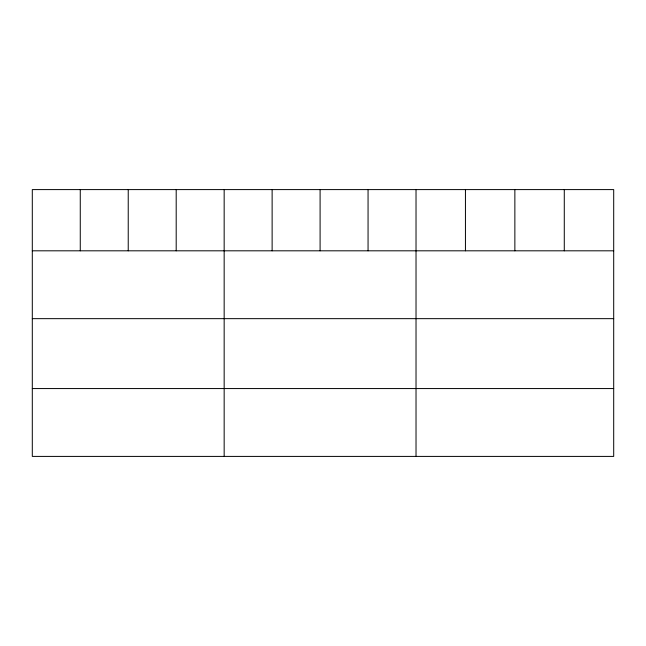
<?xml version="1.0" encoding="UTF-8"?>
<svg xmlns="http://www.w3.org/2000/svg" width="646" height="646" viewBox="0 0 646 646"><rect width="100%" height="100%" fill="white"/><g stroke="black" fill="none" stroke-linecap="round" stroke-linejoin="round"><path stroke-width="0.97" d="M613.7 250.81L613.7 456.407L32.3 456.407L32.3 189.593L613.7 189.593L613.7 250.81L32.3 250.81M32.3 318.656L613.7 318.656M32.3 388.561L613.7 388.561M564.281 189.593L564.281 250.81M514.862 189.593L514.862 250.81M465.443 189.593L465.443 250.81M416.024 189.593L416.024 456.407M368.058 189.593L368.058 250.81M320.093 189.593L320.093 250.81M272.127 189.593L272.127 250.81M224.162 189.593L224.162 456.407M176.196 189.593L176.196 250.81M128.231 189.593L128.231 250.81M80.266 189.593L80.266 250.81"/></g></svg>
